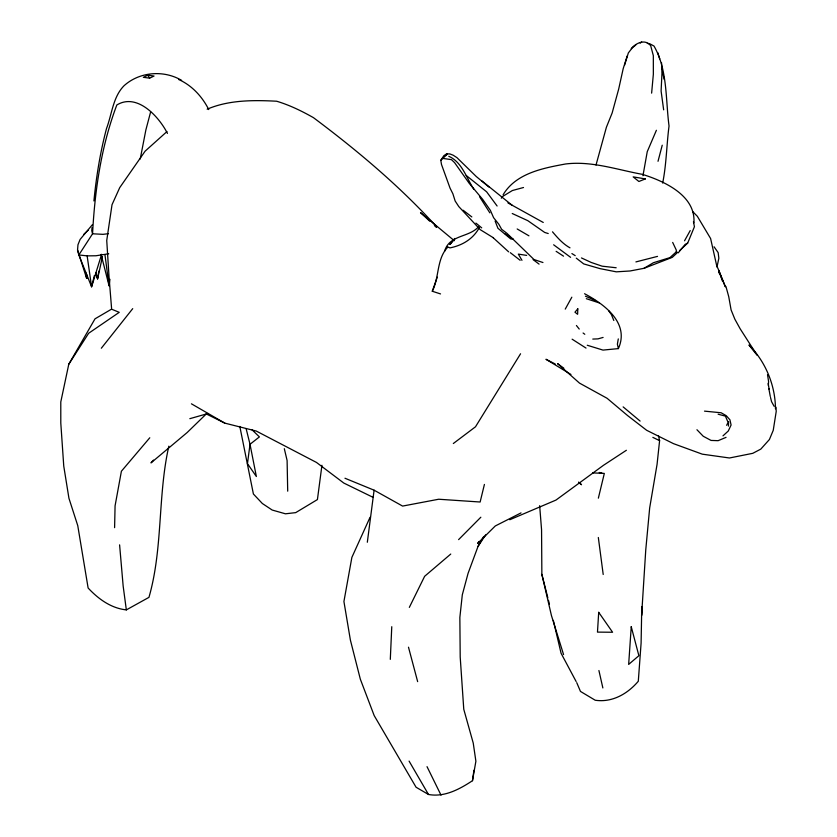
<?xml version="1.0" encoding="UTF-8"?>
<svg xmlns="http://www.w3.org/2000/svg" width="837" height="837" viewBox="0 0 837 837"><rect width="100%" height="100%" fill="white"/><g stroke="black" fill="none" stroke-linecap="round" stroke-linejoin="round"><path stroke-width="1.26" d="M92.258 224.85L80.101 239.455L77.967 244.77L77.548 249.991L86.65 278.418L86.713 274.557M114.596 527.655L115.077 505.83L121.396 471.241L149.781 437.772M718.91 272.988L718.983 270.749L716.702 265.695L710.613 238.535L697.326 216.27L692.764 211.635M728.42 426.096L728.619 421.607M390.304 659.368L391.768 626.704M768.366 385.512L768.565 381.327L767.519 374.756M85.594 272.13L86.65 278.418L86.839 275.844M92.028 227.528L91.767 230.74L92.562 233.785L78.845 254.95L91.589 286.809L101.622 254.333M651.625 93.137L653.352 74.221L653.331 55.629L650.694 45.711C645.201 38.596 635.89 42.969 631.265 48.619M321.942 465.288L317.422 499.574L295.702 512.631L285.459 513.803L272.203 510.047L262.358 503.518L253.402 494.008L239.811 426.42M93.922 200.943C96.297 176.534 100.231 152.24 106.519 128.521C111.886 114.334 112.943 96.998 123.991 85.782C139.497 71.689 163.696 69.795 181.608 80.352M658.457 435.658L659.598 440.649L657.066 464.357L649.669 507.954L645.756 549.93L641.602 615.498L641.78 606.532L641.1 643.067L638.296 681.266C627.624 693.842 612.213 702.745 595.233 700.245L580.47 691.425L576.735 682.647M367.328 542.25L374.097 490.189L344.97 478.241M370.059 517.266L351.875 557.39L343.923 601.51L350.389 640.075L360.328 679.163L374.181 715.583L416.062 787.23L428.471 794.47C444.437 797.452 459.555 789.228 472.486 780.701L473.92 770.291M101.089 254.427L109.051 285.668L109.961 279.307M98.797 271.198L97.584 278.92L95.564 272.872M140.229 158.988L145.879 129.902L150.629 111.917M618.292 338.912L617.392 344.164L618.386 348.6L602.985 350.096L587.26 345.252M472.486 780.701L475.887 761.251L473.24 743.089L463.771 709.295L460.204 657.045L459.858 617.444L462.306 594.814L468.061 573.387L478.063 546.32L483.713 536.486M168.833 446.173C157.607 495.922 163.089 548.204 148.955 597.356L126.335 609.891C111.049 608.258 98.327 598.968 88.126 588.013L77.757 525.626L68.937 498.277L63.748 466.052L60.798 423.072L60.787 401.948L68.77 364.262L95.02 318.824L111.415 309.23M642.962 175.728L647.242 151.685L656.396 130.279M662.674 183.062C666.461 164.272 666.576 144.989 669.035 126.01C665.53 99.404 667.675 69.858 654 46.045L649.732 43.754L647.325 43.398M102.47 256.53L97.584 278.92L95.868 272.663M86.65 278.418L87.215 275.948M618.386 348.6C629.905 322.894 604.147 304.113 584.55 293.735M598.361 498.161L604.324 473.418L592.711 472.895M484.414 484.424L480.135 502.012L438.672 499.239L402.597 506.082L374.097 490.189M94.361 275.53L91.589 286.809L87.142 255.871L78.845 254.95L77.548 249.991M658.018 161.3L662.234 145.209M596.007 165.056L606.406 127.234L612.14 112.995L618.679 89.088L623.178 68.707L627.175 56.016M624.59 65.16L628.336 52.94L632.364 47.74L635.775 45.041M440.534 293.923L432.279 291.245C439.446 277.246 436.454 259.219 447.586 247.354M716.985 267.024L718.847 258.235L718.156 252.607L714.066 246.779M775.46 408.833C775.365 385.533 765.635 361.71 748.979 345.043L757.171 355.348L740.211 328.878L734.855 319.19L731.099 309.931L728.734 296.654L725.93 286.442M432.279 291.245L437.291 277.131M679.529 250.65L687.679 243.096L694.428 226.712L693.444 221.679M409.335 607.38L424.631 576.306L450.756 554.052M726.631 425.322L728.096 422.371L725.407 416.125L718.125 414.21M444.583 251.341C449.218 234.538 468.94 237.771 478.586 226.722M565.247 309.115L571.828 297.187M684.551 240.784L690.211 230.573M520.562 353.769L475.489 426.797L453.33 443.516M493.422 237.792L480.271 229.683L458.781 206.572L455.15 200.995L452.89 193.797L450.065 188.168L441.476 164.439L440.796 160.306L443.861 155.661L446.602 153.851L449.898 153.945L453.152 155.201L456.897 157.607L476.222 176.481L488.954 187.049M68.77 364.262L88.638 333.272L119.241 312.337L111.645 309.219L109.009 276.503L106.738 240.491L112.022 204.699L119.733 187.624L145.104 151.173L166.95 131.576M478.063 546.32L485.638 534.853M445.744 155.483L446.56 154.28M449.835 244.362L454.93 238.419L450.149 244.383M503.121 194.759C515.937 173.259 542.868 168.174 565.53 163.989C591.581 160.735 616.921 169.702 642.282 174.326C664.191 181.095 695.966 195.607 693.904 222.872M479.141 541.476L477.571 543.485L495.295 525.96L521.032 512.903M101.329 348.223L132.717 308.644M479.329 227.612C473.125 239.005 462.359 245.398 449.992 247.888L446.958 246.58M501.279 198.181L502.943 196.266L512.39 190.522L523.512 187.509M153.516 460.099L150.984 462.892L187.164 432.53L206.3 413.938L208.131 413.478L189.832 418.678M440.796 160.306L447.418 154.102M458.603 539.624L480.846 517.214M83.857 234.255L88.23 230.185M676.809 253.172L672.278 257.367L643.988 268.321L630.052 270.979L616.273 271.837L600.014 268.625L583.724 263.917L576.274 258.152M722.98 435.868L728.305 430.982L731.088 425.018L729.937 419.808L726.234 415.675L721.149 412.777L704.503 411.134M672.676 242.427L676.296 250.106L676.306 251.832L669.945 257.618L653.415 262.724L643.988 268.321M640.211 43.137L641.655 41.965M626.379 450.275L603.467 465.309L555.967 500.076L509.817 519.725M687.679 243.096L685.2 244.373L678.263 252.816L676.306 251.832M149.614 78.165L154.039 76.041L147.825 75.194L143.357 77.307L149.614 78.165L147.825 75.194M726.056 437.364L718.115 440.68L711.063 440.429L703.237 436.255L696.949 429.737M207.168 109.197C228.794 99.917 253.444 100.011 276.628 101.225C289.581 105.075 301.697 111.018 313.425 117.64C357.409 150.545 399.793 186.149 436.736 226.911M603.1 337.426L598.016 338.87L592.774 339.079M635.911 261.918L657.526 256.384M87.142 255.871L95.941 255.766L108.726 253.768M108.465 233.69L102.982 234.339L92.562 233.785C94.832 190.072 101.267 146.088 116.824 104.981C137.059 92.635 158.884 116.51 167.452 133.418M442.71 158.392L451.436 159.637L454.575 162.629L469.285 183.418L482.667 199.352L490.377 210.359L493.589 217.683L498.842 224.274L501.614 229.275L506.94 233.335L534.016 259.554L542.951 262.525M616.178 267.756L602.117 266.176L591.194 262.441L581.474 257.942M526.64 255.39L518.312 254.103L521.974 260.317M599.24 472.486L601.782 472.947M206.3 413.938L224.829 423.135L256.289 431.065L316.48 462.442L343.829 483.075L373.187 497.398M548.225 233.544L544.709 232.456L527.781 220.654L512.244 213.508M586.308 298.683L599.156 302.879M448.758 156.278C462.003 161.991 466.46 178.061 473.847 189.288M585.429 296.204L594.95 300.253M652.85 437.374L659.598 440.649M178.658 79.494C191.935 85.395 202.303 96.715 208.748 109.574M569.987 247.836C563.092 244.059 557.568 237.823 552.504 231.818M555.193 363.98L545.965 359.282L570.939 374.453M543.255 222.464L507.933 202.899M191.432 403.821L224.829 423.135M517.172 228.961L528.932 235.825M571.901 253.569L575.218 255.651M572.121 339.184L586.015 348.077M556.134 251.341L563.531 256.164M505.203 233.889L513.28 239.277L510.633 238.88L497.931 228.271L495.117 221.052M520.154 260.286L510.298 252.669M553.634 244.791L570.593 257.325M563.866 368.259L557.578 363.635L579.476 383.095L607.087 398.286L627.541 415.529L646.666 430.291L673.471 443.641L702.295 454.167L729.466 457.985L752.777 453.319L760.802 449.113L769.412 439.509L773.242 430.323L776.213 411.459L776.004 407.253M583.096 333.021L584.791 334.277M533.075 259.596L539.08 264.115M463.112 210.223L471.838 216.929M512.286 205.41L481.652 180.74M454.303 240.711L420.519 212.619L429.789 221.24M475.939 223.113L481.714 227.863M578.608 482.332L581.527 484.728L578.691 482.206M623.136 406.887L640.106 421.074M466.24 175.488L486.621 191.809L497.105 206.007M493.171 237.718L508.614 251.822M434.413 225.551L436.265 227.266M252 429.737L259.397 436.914L250.012 444.29L247.47 463.646L256.363 476.515L250.012 444.29L246.109 428.586M774.131 406.332L771.557 401.655L770.542 397.533M576.421 325.509L579.225 329.056M608.677 310.768L611.439 314.681L613.814 320.477M479.517 196.622L489.854 212.86M409.084 761.105L428.471 794.47M576.128 681.517L561.072 653.268L553.33 620.395M718.648 270.79L725.397 286.809L718.983 270.749M427.027 766.661L441.026 795.15M719.046 271.272L722.467 281.117M563.563 654.576L551.437 615.53L541.863 574.349L541.56 529.706L539.656 505.684M657.777 52.616L659.682 58.831M408.487 647.2L417.653 681.632M541.863 574.349L547.837 597.848M548.465 600.328L549.407 604.042M284.318 448.684L287.101 460.507L287.708 491.173M662.465 71.888L664.17 79.41M598.915 670.521L602.86 687.951M770.291 396.508L768.868 388.724M661.565 67.18L662.015 69.534M768.188 383.44L769.13 389.205M663.657 109.846L661.104 91.076L661.983 72.892L661.544 62.733M104.939 254.657L109.051 285.668L109.04 283.084M126.335 609.891L123.154 586.026L119.597 544.856M598.329 537.5L603.205 574.485M108.747 283.084L109.051 285.668M577.812 308.843L577.614 314.304L574.967 312.191L577.812 308.843M598.706 612.328L597.472 632.113L612.59 632.249L598.706 612.328M631.244 626.735L628.66 664.411L638.882 655.706L631.244 626.735M645.358 178.909L638.882 181.493L633.17 176.879L645.358 178.909"/></g></svg>
